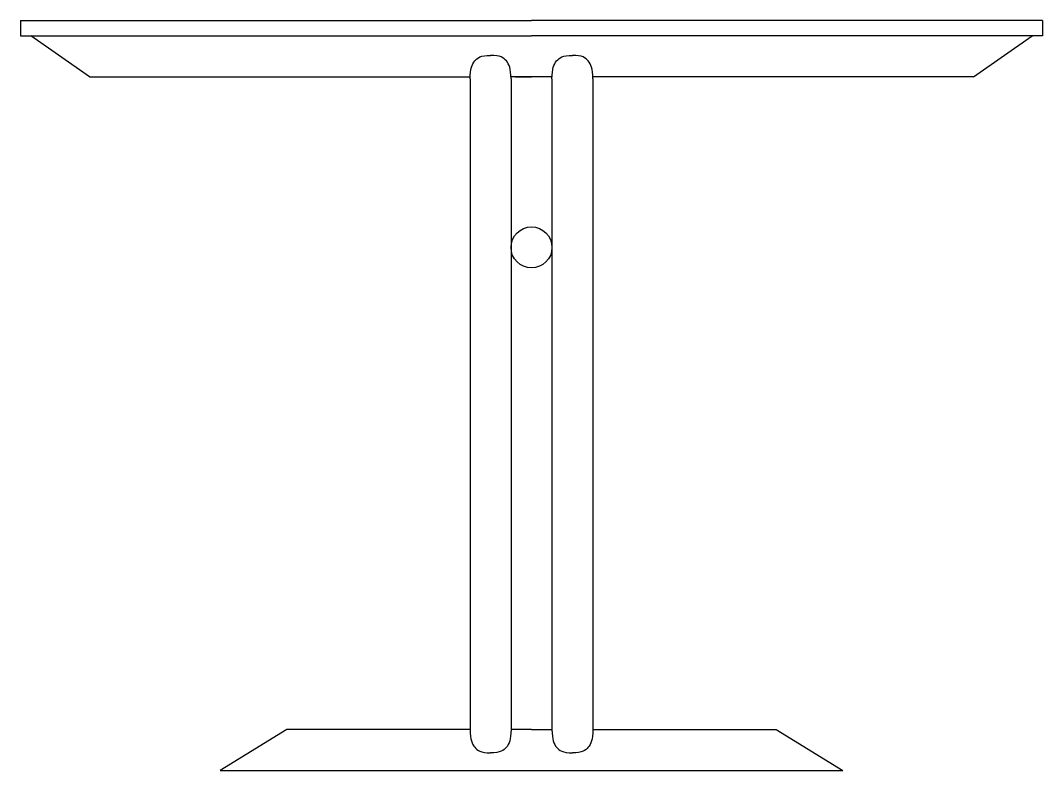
# Model space of a CAD drawing. Header units: millimetres. Extents: x 421 to 3085, y -1408 to 277.
# Drawn here: x 2572.4 to 2672.2, y -990.7 to -917.5 of the extents above; entities that cross this region are included whole.
import ezdxf

# ---------------------------------------------------------------- set-up
doc = ezdxf.new("R2010")
doc.units = ezdxf.units.MM

msp = doc.modelspace()

# ---------------------------------------------------------------- linework, layer by layer
at = {"color": 18, "true_color": 0x000000}
for p, q in [((2598.406, -986.662), (2591.921, -990.662)), ((2616.306, -986.662), (2598.406, -986.662)), ((2622.306, -986.662), (2620.306, -986.662)), ((2622.306, -986.662), (2624.306, -986.662)), ((2628.306, -986.662), (2646.205, -986.662)), ((2646.205, -986.662), (2652.69, -990.662)), ((2591.921, -990.662), (2652.69, -990.662))]:
    msp.add_line(p, q, dxfattribs=at)
for points in [[(2572.417, -917.488), (2622.306, -917.488)], [(2572.417, -917.488), (2572.417, -918.988)], [(2672.194, -917.488), (2622.306, -917.488)], [(2672.194, -917.488), (2672.194, -918.988)], [(2572.417, -918.988), (2622.306, -918.988)], [(2579.171, -922.988), (2573.419, -918.988)], [(2672.194, -918.988), (2622.306, -918.988)], [(2665.44, -922.988), (2671.193, -918.988)], [(2616.306, -923.169), (2616.315, -922.826), (2616.34, -922.53), (2616.38, -922.275), (2616.434, -922.056), (2616.5, -921.867), (2616.577, -921.705), (2616.664, -921.563), (2616.759, -921.436), (2616.863, -921.32), (2616.98, -921.216), (2617.116, -921.124), (2617.278, -921.046), (2617.472, -920.983), (2617.704, -920.935), (2617.979, -920.905), (2618.306, -920.894)], [(2620.306, -923.169), (2620.296, -922.826), (2620.271, -922.53), (2620.231, -922.275), (2620.177, -922.056), (2620.111, -921.867), (2620.034, -921.705), (2619.947, -921.563), (2619.852, -921.436), (2619.748, -921.32), (2619.631, -921.216), (2619.495, -921.124), (2619.333, -921.046), (2619.139, -920.983), (2618.908, -920.935), (2618.632, -920.905), (2618.306, -920.894)], [(2624.306, -923.169), (2624.315, -922.826), (2624.34, -922.53), (2624.38, -922.275), (2624.434, -922.056), (2624.5, -921.867), (2624.577, -921.705), (2624.664, -921.563), (2624.759, -921.436), (2624.863, -921.32), (2624.98, -921.216), (2625.116, -921.124), (2625.278, -921.046), (2625.472, -920.983), (2625.704, -920.935), (2625.979, -920.905), (2626.306, -920.894)], [(2628.306, -923.169), (2628.296, -922.826), (2628.271, -922.53), (2628.231, -922.275), (2628.177, -922.056), (2628.111, -921.867), (2628.034, -921.705), (2627.947, -921.563), (2627.852, -921.436), (2627.748, -921.32), (2627.631, -921.216), (2627.495, -921.124), (2627.333, -921.046), (2627.139, -920.983), (2626.908, -920.935), (2626.632, -920.905), (2626.306, -920.894)], [(2579.171, -922.988), (2616.31, -922.988)], [(2616.306, -923.169), (2616.306, -986.662)], [(2624.31, -922.988), (2620.301, -922.988)], [(2620.306, -923.169), (2620.306, -986.662)], [(2620.759, -922.988), (2622.306, -922.988)], [(2624.306, -923.169), (2624.306, -986.662)], [(2665.44, -922.988), (2628.301, -922.988)], [(2628.306, -923.169), (2628.306, -986.662)], [(2616.306, -986.662), (2616.315, -987.005), (2616.34, -987.302), (2616.38, -987.557), (2616.434, -987.776), (2616.5, -987.964), (2616.577, -988.127), (2616.664, -988.269), (2616.759, -988.395), (2616.863, -988.511), (2616.98, -988.615), (2617.116, -988.707), (2617.278, -988.786), (2617.472, -988.849), (2617.704, -988.896), (2617.979, -988.926), (2618.306, -988.937)], [(2620.306, -986.662), (2620.296, -987.005), (2620.271, -987.302), (2620.231, -987.557), (2620.177, -987.776), (2620.111, -987.964), (2620.034, -988.127), (2619.947, -988.269), (2619.852, -988.395), (2619.748, -988.511), (2619.631, -988.615), (2619.495, -988.707), (2619.333, -988.786), (2619.139, -988.849), (2618.908, -988.896), (2618.632, -988.926), (2618.306, -988.937)], [(2624.306, -986.662), (2624.315, -987.005), (2624.34, -987.302), (2624.38, -987.557), (2624.434, -987.776), (2624.5, -987.964), (2624.577, -988.127), (2624.664, -988.269), (2624.759, -988.395), (2624.863, -988.511), (2624.98, -988.615), (2625.116, -988.707), (2625.278, -988.786), (2625.472, -988.849), (2625.704, -988.896), (2625.979, -988.926), (2626.306, -988.937)], [(2628.306, -986.662), (2628.296, -987.005), (2628.271, -987.302), (2628.231, -987.557), (2628.177, -987.776), (2628.111, -987.964), (2628.034, -988.127), (2627.947, -988.269), (2627.852, -988.395), (2627.748, -988.511), (2627.631, -988.615), (2627.495, -988.707), (2627.333, -988.786), (2627.139, -988.849), (2626.908, -988.896), (2626.632, -988.926), (2626.306, -988.937)]]:
    msp.add_lwpolyline(points, dxfattribs=at)
msp.add_circle((2622.306, -939.625), 2, dxfattribs=at)

doc.saveas('drawing.dxf')
